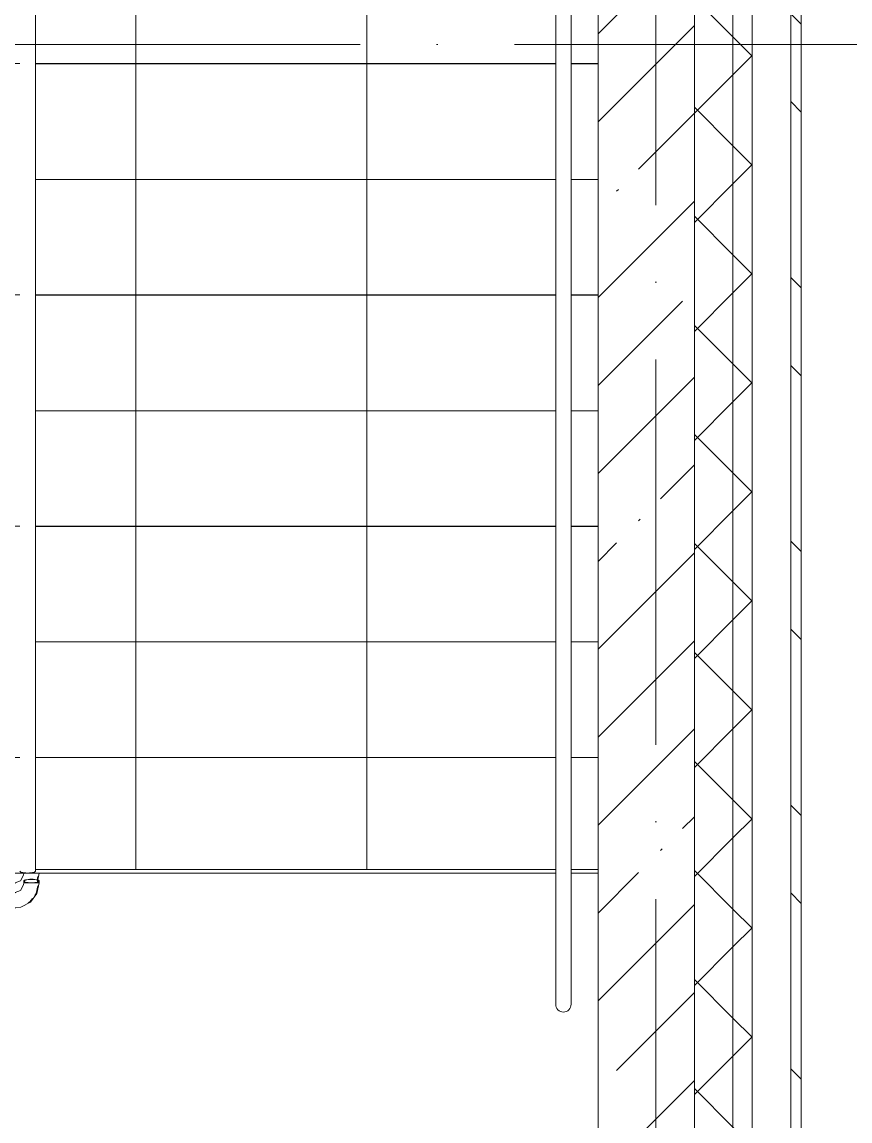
# Model space of a CAD drawing. Header units: millimetres. Extents: x -6467 to 106027, y -7090 to 195095.
# Drawn here: x 99505 to 101654, y 49138 to 51990 of the extents above; entities that cross this region are included whole.
import ezdxf

# ---------------------------------------------------------------- set-up
doc = ezdxf.new("R2010")
doc.units = ezdxf.units.MM
doc.linetypes.add('50_200_ШТРИХ_1Т_ш5_п1_п1_', pattern=[1400, 1000, -200, 0, -200])
for name, color, linetype, lineweight in [('A-FLOR', 7, 'Continuous', 9), ('A-WALL', 7, 'Continuous', 5), ('A-WALL-FNSH-1', 7, 'Continuous', 5), ('Ограждение', 7, 'Continuous', 9)]:
    doc.layers.add(name, color=color, linetype=linetype, lineweight=lineweight)
for name, color, linetype, lineweight, true_color in [('A-WALL-3', 7, 'Continuous', 5, 0x787878), ('S-STRS-1', 7, 'Continuous', 9, 0xaaaaaa), ('S-STRS-2', 7, 'Continuous', 5, 0xbfbfbf), ('Оси-3', 7, '50_200_ШТРИХ_1Т_ш5_п1_п1_', 9, 0xaaaaaa)]:
    doc.layers.add(name, color=color, linetype=linetype, lineweight=lineweight, true_color=true_color)
pattern_1 = [(45, (0, 0), (-141.42136, 141.42136), []), (135, (0, 0), (-141.42136, -141.42136), [])]
pattern_2 = [(90, (101000, 53681.04), (-600, 4e-14), []), (180, (101000, 53681.04), (7e-14, -600), [])]

# ---------------------------------------------------------------- blocks, each defined once
blk = doc.blocks.new('О_Элемент поручня_Загиб_Труба_ГОСТ 1 - О_Элемент поручня_Загиб_Труба_ГОСТ 8732-78 2-V178-АИ_План этажа Радиаторы_2')
at = {"layer": 'Ограждение'}
for p, q in [((99515, 49756), (99510, 49756)), ((99511.5, 49756), (99511.6, 49756)), ((99512.5, 49756), (99514.7, 49756)), ((99518.9, 49756), (99515, 49756)), ((99523.6, 49756), (99518.9, 49756)), ((99549, 49756), (99523.6, 49756)), ((99550, 49756), (99549, 49756))]:
    blk.add_line(p, q, dxfattribs=at)
at = {"layer": 'Ограждение', "flags": 128}
for points in [[(99487.4, 49731), (99501.6, 49736.5), (99509.5, 49750.8), (99510, 49756)], [(99550, 49756), (99544, 49728.2), (99527.1, 49705.8), (99502.7, 49693), (99487.4, 49691)], [(99546.8, 49748), (99542.5, 49728.5), (99538.5, 49723.3)], [(99532.8, 49715.8), (99525.7, 49706.5), (99521.6, 49704.4)]]:
    blk.add_lwpolyline(points, dxfattribs=at)
at = {"layer": 'Ограждение'}
for start_param, end_param in [(0, 1.570638), (6.021386, 6.283185), (2.154398, 2.307929), (3.141593, 3.403392)]:
    blk.add_ellipse((99487.4, 49711), major_axis=(0, 20), ratio=0.322266, start_param=start_param, end_param=end_param, dxfattribs=at)
blk = doc.blocks.new('О_Элемент поручня_Загиб_Труба_ГОСТ 1 - О_Элемент поручня_Загиб_Труба_ГОСТ 8732-78 2-V179-АИ_План этажа Радиаторы_2')
at = {"layer": 'Ограждение'}
for p, q in [((99515, 49781), (99510, 49781)), ((99511.5, 49781), (99511.6, 49781)), ((99512.5, 49781), (99514.7, 49781)), ((99518.9, 49781), (99515, 49781)), ((99523.6, 49781), (99518.9, 49781)), ((99549, 49781), (99523.6, 49781)), ((99550, 49781), (99544.6, 49756)), ((99546.8, 49773), (99544.7, 49763.4)), ((99550, 49781), (99549, 49781))]:
    blk.add_line(p, q, dxfattribs=at)
at = {"layer": 'Ограждение', "flags": 128}
blk.add_lwpolyline([(99487.4, 49756), (99501.6, 49761.5), (99509.5, 49775.8), (99510, 49781)], dxfattribs=at)
at = {"layer": 'Ограждение'}
for start_param, end_param in [(0.261799, 0.303398), (6.021386, 6.283185), (1.570796, 1.832596), (0.833663, 0.987194), (0.523599, 0.737133)]:
    blk.add_ellipse((99487.4, 49736), major_axis=(0, 20), ratio=0.322266, start_param=start_param, end_param=end_param, dxfattribs=at)
blk = doc.blocks.new('О_Элемент поручня_Площадочный_Одноуровневый_ГОСТ 1 - О_Элемент поручня_Площадочный_Одноуровневый_ГОСТ 8732-78 2-V180-АИ_План этажа Радиаторы_2')
at = {"layer": 'Ограждение'}
for p, q in [((4.7, 40), (0, 40)), ((0, 40), (0, 39.3)), ((0, 36), (0, 37.9)), ((0, 36), (0, 37.9)), ((0, 20.4), (0, 20)), ((0, 13.2), (0, 10)), ((0, 0.7), (0, 0)), ((0, 0), (4.7, 0))]:
    blk.add_line(p, q, dxfattribs=at)
at = {"layer": 'Ограждение', "flags": 128}
for points in [[(0, 20), (0.1, 24.5), (0.5, 28.7), (1, 32.5), (1.8, 35.6), (2.7, 38), (3.7, 39.5), (4.7, 40)], [(9.1, 20), (9, 24.4), (8.6, 28.6), (8, 32.3), (7.2, 35.2), (6.3, 37.3), (5.2, 38.4), (4.2, 38.4), (3.2, 37.3), (2.2, 35.2), (1.5, 32.3), (0.9, 28.6), (0.5, 24.4), (0.4, 20)], [(4.7, 40), (5.8, 39.5), (6.8, 38), (7.7, 35.6), (8.4, 32.5), (9, 28.7), (9.3, 24.5), (9.4, 20)], [(4.7, 0), (3.7, 0.5), (2.7, 2), (1.8, 4.4), (1, 7.5), (0.5, 11.3), (0.1, 15.5), (0, 20)], [(0.4, 20), (0.5, 15.6), (0.9, 11.4), (1.5, 7.7), (2.2, 4.8), (3.2, 2.7), (4.2, 1.6), (5.2, 1.6), (6.3, 2.7), (7.2, 4.8), (8, 7.7), (8.6, 11.4), (9, 15.6), (9.1, 20)], [(9.4, 20), (9.3, 15.5), (9, 11.3), (8.4, 7.5), (7.7, 4.4), (6.8, 2), (5.8, 0.5), (4.7, 0)]]:
    blk.add_lwpolyline(points, dxfattribs=at)
blk = doc.blocks.new('О_Элемент поручня_Площадочный_Одноуровневый_ГОСТ 1 - О_Элемент поручня_Площадочный_Одноуровневый_ГОСТ 8732-78 2-26200876-АИ_План этажа Радиаторы_2')
at = {"layer": 'Ограждение'}
for p, q in [((4.7, 40), (0, 40)), ((0, 0), (4.7, 0))]:
    blk.add_line(p, q, dxfattribs=at)
at = {"layer": 'Ограждение', "flags": 128}
for points in [[(4.7, 0), (3.7, 0.5), (2.7, 2), (1.8, 4.4)], [(2.2, 4.8), (3.2, 2.7), (4.2, 1.6), (5.2, 1.6), (6.3, 2.7)], [(6.8, 2), (5.8, 0.5), (4.7, 0)]]:
    blk.add_lwpolyline(points, dxfattribs=at)
blk = doc.blocks.new('О_Элемент поручня_Маршевый_Труба_ГОСТ 8732-78 - О_Элемент поручня_Маршевый_Труба_ГОСТ 8732-78-V191-АИ_План этажа Радиаторы_2')
at = {"layer": 'Ограждение'}
blk.add_line((-13.2, 40), (-3902.6, 40), dxfattribs=at)
at = {"layer": 'Ограждение', "flags": 128}
for points in [[(-8.4, 20), (-8.6, 24.5), (-8.9, 28.7), (-9.5, 32.5), (-10.2, 35.6), (-11.1, 38), (-12.1, 39.5), (-13.2, 40)], [(-13.2, 0), (-12.1, 0.5), (-11.1, 2), (-10.2, 4.4), (-9.5, 7.5), (-8.9, 11.3), (-8.6, 15.5), (-8.4, 20)]]:
    blk.add_lwpolyline(points, dxfattribs=at)
blk = doc.blocks.new('О_Элемент поручня_Пристенный_Двухуровневый_Труба_ГОСТ 87321 - О_Элемент поручня_Пристенный_Двухуровневый_Труба_ГОСТ 8732-78 2-20512541-АИ_План этажа Радиаторы_2')
at = {"layer": 'Ограждение'}
for p, q in [((280, 40), (-4640, 40)), ((-4640, 0), (280, 0))]:
    blk.add_line(p, q, dxfattribs=at)
blk.add_arc((-4640, 20), 20, 90, 270, dxfattribs=at)

msp = doc.modelspace()

# ---------------------------------------------------------------- hatches: boundary and pattern name
at = {"layer": 'A-WALL'}
h = msp.add_hatch(dxfattribs=at)
h.set_pattern_fill('FP_125', color=256, style=0, pattern_type=2)
h.set_pattern_definition(pattern_1)
h.paths.add_polyline_path([(101400, 47071), (101400, 47571), (101350, 47571), (101350, 47071)])
h.paths.add_polyline_path([(101400, 48421), (101400, 55971), (101350, 55971), (101350, 48421)])
h.paths.add_polyline_path([(101400, 69621), (101400, 70921), (101350, 70921), (101350, 69621)])
h.paths.add_polyline_path([(101400, 72621), (101400, 73921), (101350, 73921), (101350, 72621)])
h.paths.add_polyline_path([(101350, 75621), (101400, 75621), (101400, 76921), (101350, 76921), (101350, 75712.5)])
h.paths.add_polyline_path([(101400, 78621), (101400, 79821), (101350, 79821), (101350, 78621)])
h.paths.add_polyline_path([(101400, 81521), (101400, 85780.7), (101350, 85780.7), (101350, 81521)])
h = msp.add_hatch(dxfattribs=at)
h.set_pattern_fill('FP_125', color=256, style=0, pattern_type=2)
h.set_pattern_definition(pattern_1)
h.paths.add_polyline_path([(101350, 47071), (101350, 47571), (101250, 47571), (101250, 47071)])
h.paths.add_polyline_path([(101350, 48421), (101350, 55971), (101250, 55971), (101250, 48421)])
h.paths.add_polyline_path([(101350, 69621), (101350, 70921), (101250, 70921), (101250, 69621)])
h.paths.add_polyline_path([(101350, 72621), (101350, 73921), (101250, 73921), (101250, 72621)])
h.paths.add_polyline_path([(101350, 75621), (101350, 76921), (101250, 76921), (101250, 75621)])
h.paths.add_polyline_path([(101250, 78621), (101350, 78621), (101350, 79821), (101250, 79821), (101250, 79081)])
h.paths.add_polyline_path([(101250, 81521), (101350, 81521), (101350, 85680.7), (101250, 85680.7), (101250, 81530.7)])
h = msp.add_hatch(dxfattribs=at)
h.set_pattern_fill('FP_1', color=256, style=0, pattern_type=2)
h.set_pattern_definition([(45, (0, 0), (-228.0985, 228.0985), []), (45, (228.1, 0), (-228.0985, 228.0985), [403.225, -80.645, 6.706, -73.939])])
h.paths.add_polyline_path([(101250, 46831), (101250, 47521), (101000, 47521), (101000, 46831)])
h.paths.add_polyline_path([(101250, 48521), (101250, 55181), (101000, 55181), (101000, 48521)])
at = {"layer": 'A-WALL-3'}
h = msp.add_hatch(dxfattribs=at)
h.set_pattern_fill('FP_124', color=256, style=0, pattern_type=2)
h.set_pattern_definition([(135, (0, 0), (-342.1478, -342.1478), []), (135, (228.1, 0), (-342.1478, -342.1478), [])])
h.paths.add_polyline_path([(101527, 47071), (101527, 47571), (101500, 47571), (101500, 47071)])
h.paths.add_polyline_path([(101527, 48421), (101527, 55971), (101500, 55971), (101500, 48421)])
h.paths.add_polyline_path([(101500, 69621), (101527, 69621), (101527, 70921), (101500, 70921), (101500, 70081)])
h.paths.add_polyline_path([(101500, 72621), (101527, 72621), (101527, 73921), (101500, 73921), (101500, 72896.7)])
h.paths.add_polyline_path([(101527, 75621), (101527, 76921), (101500, 76921), (101500, 75621)])
h.paths.add_polyline_path([(101527, 78621), (101527, 79821), (101500, 79821), (101500, 78621)])
h.paths.add_polyline_path([(101500, 81521), (101527, 81521), (101527, 85930.7), (101500, 85930.7), (101500, 81695.9)])
at = {"layer": 'S-STRS-2'}
h = msp.add_hatch(dxfattribs=at)
h.set_pattern_fill('FP_145', color=256, style=0, pattern_type=2)
h.set_pattern_definition(pattern_2)
h.paths.add_polyline_path([(99450, 51881), (99500, 51881), (99500, 52181), (99450, 52181), (99450, 52130.8)])
h.paths.add_polyline_path([(99540, 51881), (100890, 51881), (100890, 52181), (99540, 52181), (99540, 52130.8)])
h.paths.add_polyline_path([(100930, 51881), (101000, 51881), (101000, 52181), (100930, 52181)])
h = msp.add_hatch(dxfattribs=at)
h.set_pattern_fill('FP_145', color=256, style=0, pattern_type=2)
h.set_pattern_definition(pattern_2)
h.paths.add_polyline_path([(99500, 51581), (99500, 51881), (99450, 51881), (99450, 51581)])
h.paths.add_polyline_path([(101000, 51581), (101000, 51881), (100930, 51881), (100930, 51581)])
h.paths.add_polyline_path([(99581.6, 51581), (100890, 51581), (100890, 51881), (99540, 51881), (99540, 51581)])
h = msp.add_hatch(dxfattribs=at)
h.set_pattern_fill('FP_145', color=256, style=0, pattern_type=2)
h.set_pattern_definition(pattern_2)
h.paths.add_polyline_path([(99450, 51281), (99500, 51281), (99500, 51581), (99450, 51581), (99450, 51426.9)])
h.paths.add_polyline_path([(99540, 51281), (100890, 51281), (100890, 51581), (99540, 51581), (99540, 51426.9)])
h.paths.add_polyline_path([(100930, 51281), (101000, 51281), (101000, 51581), (100930, 51581)])
h = msp.add_hatch(dxfattribs=at)
h.set_pattern_fill('FP_145', color=256, style=0, pattern_type=2)
h.set_pattern_definition(pattern_2)
h.paths.add_polyline_path([(99450, 50981), (99500, 50981), (99500, 51281), (99450, 51281), (99450, 51074.9)])
h.paths.add_polyline_path([(101000, 50981), (101000, 51281), (100930, 51281), (100930, 50981)])
h.paths.add_polyline_path([(99540, 50981), (100890, 50981), (100890, 51281), (99540, 51281), (99540, 51074.9)])
h = msp.add_hatch(dxfattribs=at)
h.set_pattern_fill('FP_145', color=256, style=0, pattern_type=2)
h.set_pattern_definition(pattern_2)
h.paths.add_polyline_path([(99450, 50681), (99500, 50681), (99500, 50981), (99450, 50981), (99450, 50895.9), (99465, 50894.6), (99465, 50886.2), (99450, 50886.2), (99450, 50722.9)])
h.paths.add_polyline_path([(99581.6, 50681), (100890, 50681), (100890, 50981), (99540, 50981), (99540, 50681)])
h.paths.add_polyline_path([(100930, 50681), (101000, 50681), (101000, 50981), (100930, 50981)])
h.paths.add_polyline_path([(99480.3, 50886.1), (99474.1, 50888.5), (99474.1, 50895), (99479.9, 50894.6), (99480.2, 50886.2)])
h.paths.add_polyline_path([(99493.5, 50887.5), (99486, 50892.3), (99489.9, 50895.4), (99495, 50891), (99493.7, 50887.8)])
h = msp.add_hatch(dxfattribs=at)
h.set_pattern_fill('FP_145', color=256, style=0, pattern_type=2)
h.set_pattern_definition(pattern_2)
h.paths.add_polyline_path([(99450, 50381), (99500, 50381), (99500, 50681), (99450, 50681), (99450, 50391)])
h.paths.add_polyline_path([(99540, 50381), (100890, 50381), (100890, 50681), (99540, 50681), (99540, 50391)])
h.paths.add_polyline_path([(100930, 50381), (101000, 50381), (101000, 50681), (100930, 50681)])
h = msp.add_hatch(dxfattribs=at)
h.set_pattern_fill('FP_145', color=256, style=0, pattern_type=2)
h.set_pattern_definition(pattern_2)
h.paths.add_polyline_path([(99450, 50081), (99500, 50081), (99500, 50381), (99450, 50381), (99450, 50371)])
h.paths.add_polyline_path([(100930, 50081), (101000, 50081), (101000, 50381), (100930, 50381), (100930, 50371)])
h.paths.add_polyline_path([(100890, 50081), (100890, 50381), (99540, 50381), (99540, 50081), (100827.3, 50081)])
h = msp.add_hatch(dxfattribs=at)
h.set_pattern_fill('FP_145', color=256, style=0, pattern_type=2)
h.set_pattern_definition(pattern_2)
h.paths.add_polyline_path([(99450, 49791), (99500, 49791), (99500, 50081), (99450, 50081), (99450, 49895.9), (99465, 49894.6), (99465, 49886.2), (99450, 49886.2), (99450, 49843)])
h.paths.add_polyline_path([(101000, 49791), (101000, 50081), (100930, 50081), (100930, 49791)])
h.paths.add_polyline_path([(100890, 49791), (100890, 50081), (99540, 50081), (99542.3, 49791), (100827.3, 49791)])
h.paths.add_polyline_path([(99480.3, 49886.1), (99474.1, 49888.5), (99474.1, 49895), (99479.9, 49894.6), (99480.2, 49886.2)])
h.paths.add_polyline_path([(99493.5, 49887.5), (99486, 49892.3), (99489.9, 49895.4), (99495, 49891), (99493.7, 49887.8)])

# ---------------------------------------------------------------- linework, layer by layer
at = {"layer": 'A-FLOR'}
for p, q in [((100890, 49791), (99540, 49791)), ((101000, 49791), (100930, 49791))]:
    msp.add_line(p, q, dxfattribs=at)
at = {"layer": 'A-WALL'}
for p, q in [((101350, 48421), (101350, 55971)), ((101400, 48421), (101400, 55971)), ((101500, 48421), (101500, 55971)), ((101000, 55181), (101000, 48521)), ((101250, 48521), (101250, 55181))]:
    msp.add_line(p, q, dxfattribs=at)
at = {"layer": 'A-WALL-FNSH-1'}
for p, q in [((101527, 48421), (101527, 55971)), ((101250, 55181), (101250, 48421))]:
    msp.add_line(p, q, dxfattribs=at)
at = {"layer": 'S-STRS-1'}
for p, q in [((100890, 51881), (99539.5, 51881)), ((100890, 51881), (99539.5, 51881)), ((101000, 51881), (100930, 51881)), ((101000, 51881), (100930, 51881)), ((100890, 51581), (99539.5, 51581)), ((100890, 51581), (99539.5, 51581)), ((101000, 51581), (100930, 51581)), ((101000, 51581), (100930, 51581)), ((100890, 51281), (99539.5, 51281)), ((100890, 51281), (99539.5, 51281)), ((101000, 51281), (100930, 51281)), ((101000, 51281), (100930, 51281)), ((100890, 50981), (99539.5, 50981)), ((100890, 50981), (99539.5, 50981)), ((101000, 50981), (100930, 50981)), ((101000, 50981), (100930, 50981)), ((100890, 50681), (99539.5, 50681)), ((100890, 50681), (99539.5, 50681)), ((101000, 50681), (100930, 50681)), ((101000, 50681), (100930, 50681)), ((100890, 50381), (99539.7, 50381)), ((100890, 50381), (99539.7, 50381)), ((101000, 50381), (100930, 50381)), ((101000, 50381), (100930, 50381)), ((100890, 50081), (99539.5, 50081)), ((100890, 50081), (99539.5, 50081)), ((101000, 50081), (100930, 50081)), ((101000, 50081), (100930, 50081)), ((99514.7, 49781), (99450, 49781)), ((100890, 49781), (99549, 49781)), ((101000, 49781), (100930, 49781))]:
    msp.add_line(p, q, dxfattribs=at)
at = {"layer": 'Оси-3'}
for p, q in [((101150, -5889.7), (101150, 91281)), ((68580.7, 51931), (104718, 51931))]:
    msp.add_line(p, q, dxfattribs=at)

# ---------------------------------------------------------------- block references
at = {"layer": 'Ограждение'}
for name, p, rotation in [('О_Элемент поручня_Пристенный_Двухуровневый_Труба_ГОСТ 87321 - О_Элемент поручня_Пристенный_Двухуровневый_Труба_ГОСТ 8732-78 2-20512541-АИ_План этажа Радиаторы_2', (100930, 54081.1), 89.99999999999987), ('О_Элемент поручня_Маршевый_Труба_ГОСТ 8732-78 - О_Элемент поручня_Маршевый_Труба_ГОСТ 8732-78-V191-АИ_План этажа Радиаторы_2', (99500, 49773.2), 269.9999999999994), ('О_Элемент поручня_Площадочный_Одноуровневый_ГОСТ 1 - О_Элемент поручня_Площадочный_Одноуровневый_ГОСТ 8732-78 2-V180-АИ_План этажа Радиаторы_2', (99550, 49756), 89.99999999999933), ('О_Элемент поручня_Площадочный_Одноуровневый_ГОСТ 1 - О_Элемент поручня_Площадочный_Одноуровневый_ГОСТ 8732-78 2-26200876-АИ_План этажа Радиаторы_2', (99550, 49756), 89.99999999999933)]:
    msp.add_blockref(name, p, dxfattribs=dict(at, rotation=rotation))
for name in ['О_Элемент поручня_Загиб_Труба_ГОСТ 1 - О_Элемент поручня_Загиб_Труба_ГОСТ 8732-78 2-V179-АИ_План этажа Радиаторы_2', 'О_Элемент поручня_Загиб_Труба_ГОСТ 1 - О_Элемент поручня_Загиб_Труба_ГОСТ 8732-78 2-V178-АИ_План этажа Радиаторы_2']:
    msp.add_blockref(name, (0, 0), dxfattribs=at)

doc.saveas('drawing.dxf')
